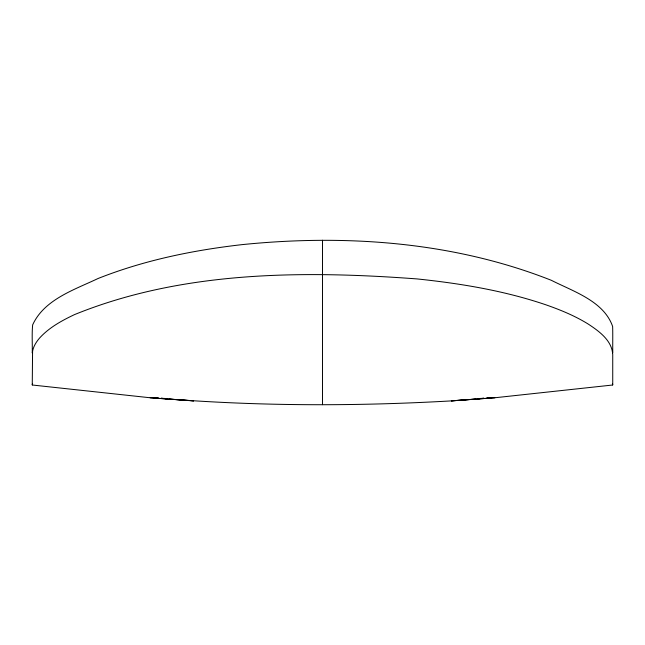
<?xml version="1.0" encoding="UTF-8"?>
<svg xmlns="http://www.w3.org/2000/svg" width="645" height="645" viewBox="0 0 645 645"><rect width="100%" height="100%" fill="white"/><g stroke="black" fill="none" stroke-linecap="round" stroke-linejoin="round"><path stroke-width="0.97" d="M612.734 384.364L612.734 354.565C612.016 340.52 599.108 331.248 588.393 324.177C575.179 315.953 560.69 309.987 546.041 304.859C504.39 290.685 460.715 283.478 417.073 278.922C302.924 270.416 182.156 270.827 74.481 314.615C61.718 320.67 48.907 327.636 39.369 338.294C36.217 341.987 33.548 346.276 32.597 351.098C32.524 351.525 32.266 354.169 32.258 352.436C32.468 343.253 31.774 334.005 32.653 324.878C44.247 299.401 74.489 289.734 98.04 278.511C144.093 260.249 193.032 250.212 242.133 244.624C345.93 234.103 453.782 241.73 551.459 280.357C573.284 291.443 603.889 301.15 612.637 326.483C612.887 334.553 612.661 342.64 612.75 350.719C612.863 352.646 612.629 354.049 612.428 351.259M612.734 384.436L612.677 385.009L494.828 397.763L451.419 400.892C357.459 406.245 263.096 406.302 169.248 399.037M32.572 351.259L32.266 384.364M32.572 383.501L32.298 384.952L32.266 384.436M32.323 385.009L150.172 397.763L193.581 400.908M478.437 398.723L481.106 398.376M475.752 399.037L451.419 400.908M451.411 400.811L494.828 397.763M150.172 397.763L193.589 400.811M163.894 398.376L166.563 398.723M612.645 384.936L612.428 383.501M322.5 240.222L322.5 404.681M483.895 398.255L477.985 398.731L483.895 398.255M491.764 397.61L486.846 398.013L491.764 397.618M158.154 398.013L153.236 397.61L158.154 398.013M167.015 398.731L161.105 398.255L167.015 398.739"/></g></svg>
